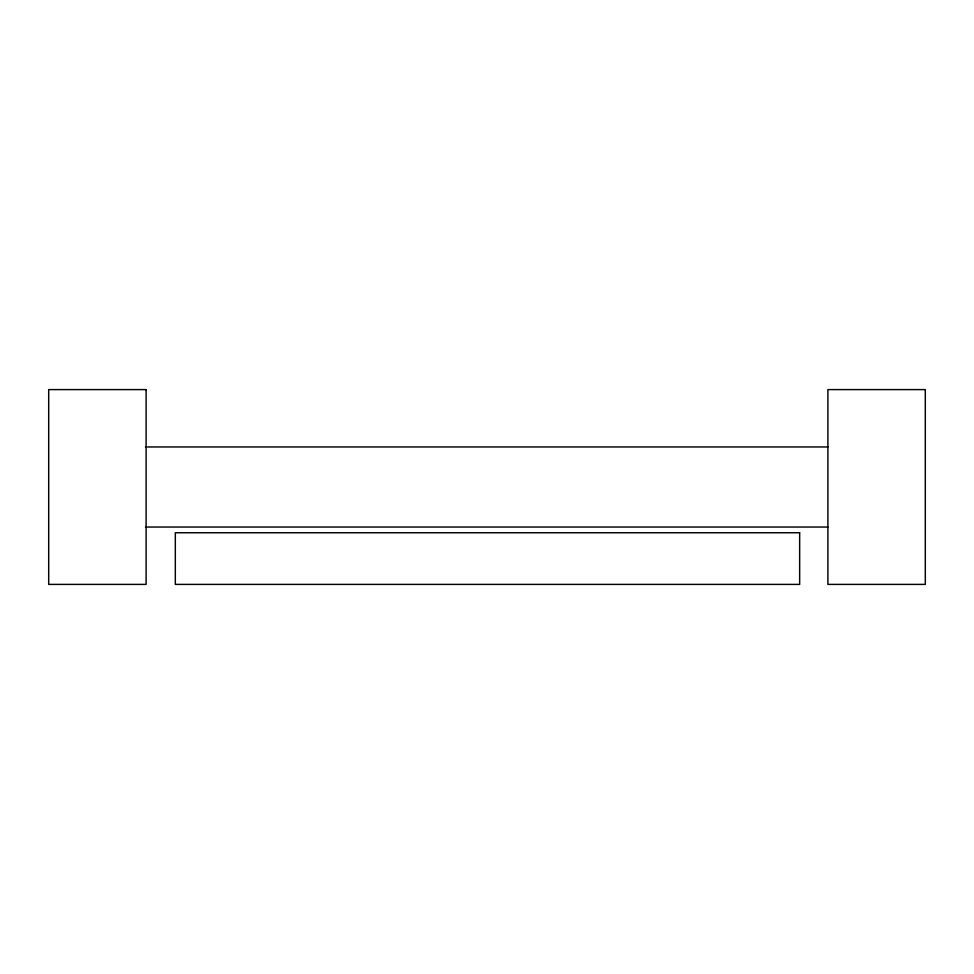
<?xml version="1.0" encoding="UTF-8"?>
<svg xmlns="http://www.w3.org/2000/svg" width="974" height="974" viewBox="0 0 974 974"><rect width="100%" height="100%" fill="white"/><g stroke="black" fill="none" stroke-linecap="round" stroke-linejoin="round"><path stroke-width="1.46" d="M145.479 446.956L827.9 446.956M145.479 527.044L827.9 527.044M146.1 389.6L48.7 389.6L48.7 584.4L146.1 584.4L146.1 389.6M925.3 389.6L827.9 389.6L827.9 584.4L925.3 584.4L925.3 389.6M799.654 532.754L175.32 532.754L175.32 584.4L799.654 584.4L799.654 532.754"/></g></svg>
